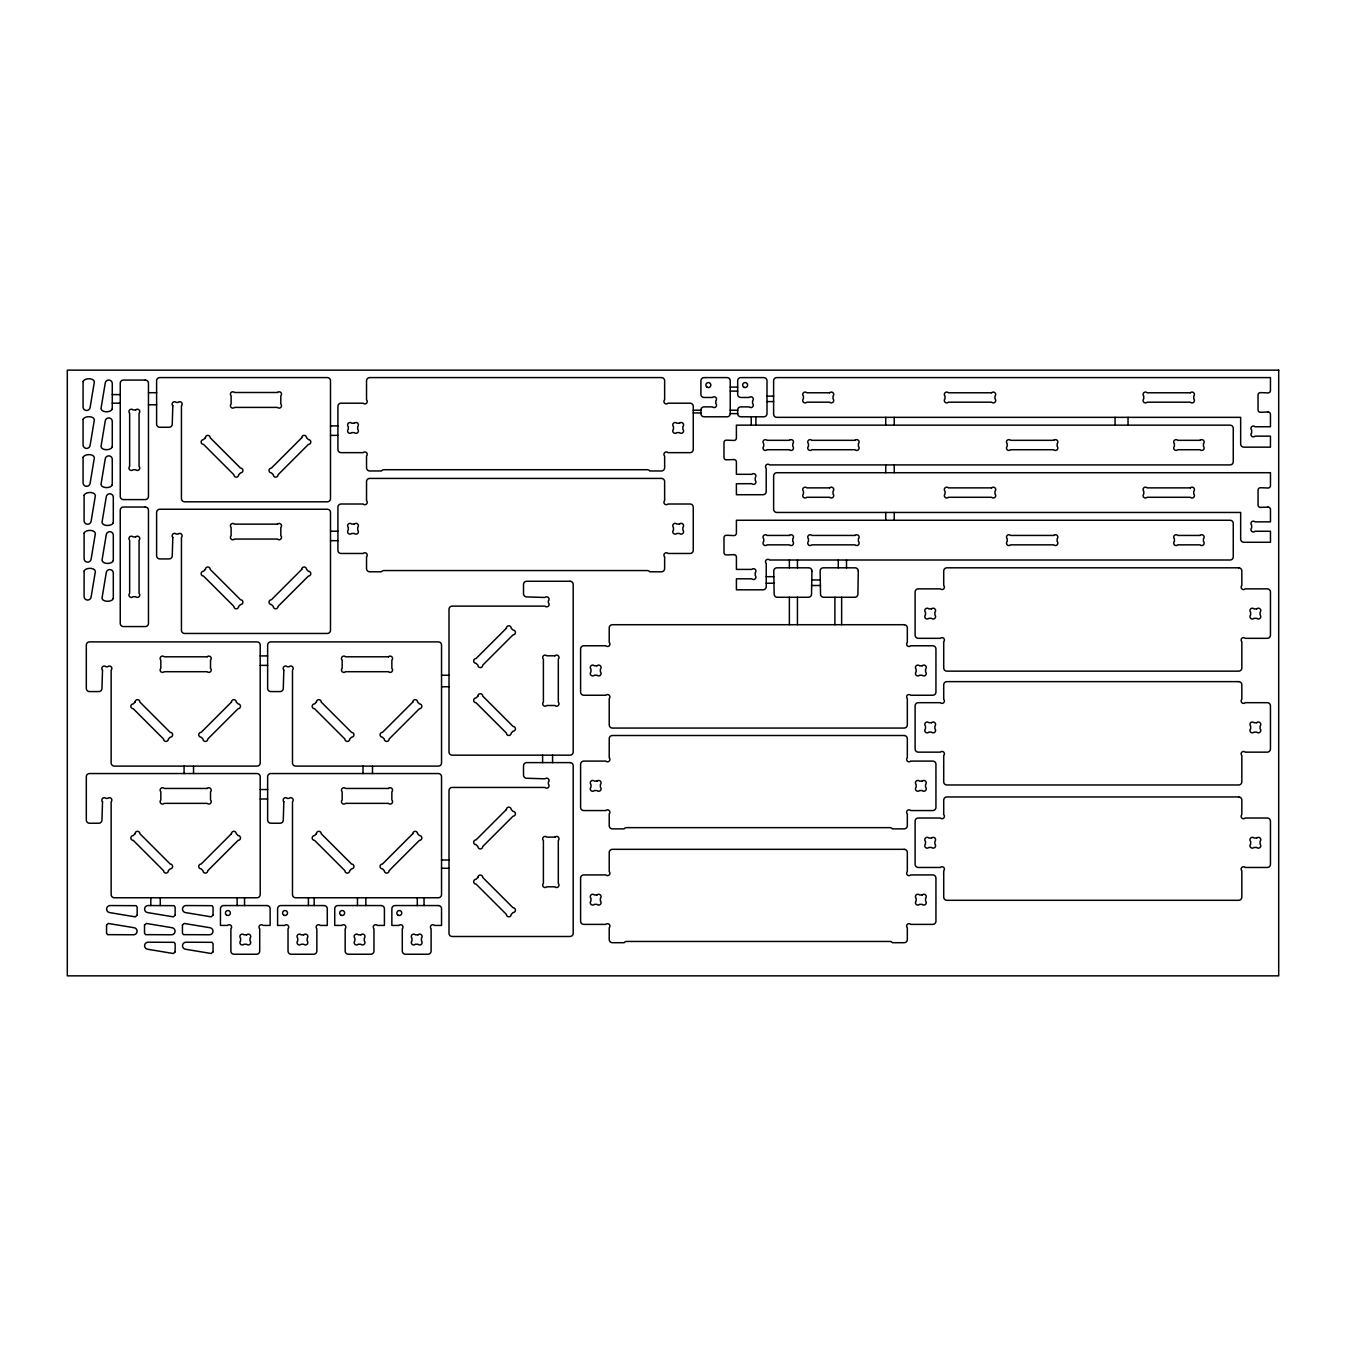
<?xml version="1.0" encoding="UTF-8"?>
<svg xmlns="http://www.w3.org/2000/svg" width="1346" height="1346" viewBox="0 0 1346 1346"><rect width="100%" height="100%" fill="white"/><g stroke="black" fill="none" stroke-linecap="round" stroke-linejoin="round"><path stroke-width="1.5" d="M730.239 387.093L737.675 387.093M730.239 391.114L737.675 391.114M148.464 392.712L156.641 392.712M112.273 394.597L119.727 394.597M767.001 396.111L773.664 396.111M767.001 401.596L773.664 401.596M112.273 403.177L119.727 403.177M148.464 404.776L156.641 404.776M693.274 410.21L700.913 410.21A3.163 3.163 0 0 1 704.076 406.879L712.438 406.879A2.406 2.406 0 0 0 715.82 406.879A2.406 2.406 0 0 0 715.82 403.48L715.82 400.872A2.406 2.406 0 0 0 715.82 397.474A2.406 2.406 0 0 0 712.438 397.474L704.076 397.474A3.163 3.163 0 0 1 700.913 394.311L700.913 380.75A3.163 3.163 0 0 1 704.076 377.603L727.076 377.603A3.163 3.163 0 0 1 730.239 380.75L730.239 413.659A3.163 3.163 0 0 1 727.076 416.806L704.076 416.806A3.163 3.163 0 0 1 700.913 413.659L700.913 410.025M730.239 410.21L737.675 410.21A3.163 3.163 0 0 1 740.838 406.879L749.2 406.879A2.406 2.406 0 0 0 752.582 406.879A2.406 2.406 0 0 0 752.582 403.48L752.582 400.872A2.406 2.406 0 0 0 752.582 397.474A2.406 2.406 0 0 0 749.2 397.474L740.838 397.474A3.163 3.163 0 0 1 737.675 394.311L737.675 380.75A3.163 3.163 0 0 1 740.838 377.603L763.838 377.603A3.163 3.163 0 0 1 767.001 380.75L767.001 413.659A3.163 3.163 0 0 1 763.838 416.806L740.838 416.806A3.163 3.163 0 0 1 737.675 413.659L730.239 413.592M693.274 412.953L700.913 412.953M330.51 425.908L337.964 425.908M330.51 435.381L337.964 435.381M330.51 531.216L337.964 531.216M330.51 540.671L337.964 540.671M766.211 576.677L773.967 576.677M811.638 579.958L820.437 579.958M766.211 583.222L774.152 583.222M811.537 585.493L820.522 585.493M260.215 655.923L267.652 655.923M260.215 665.378L267.652 665.378M441.538 675.238L448.992 675.238M441.538 686.746L448.992 686.746M260.215 789.53L267.652 789.53M260.215 798.986L267.652 798.986M441.538 859.993L448.992 859.993M441.538 868.288L448.992 868.288M1128.032 417.344L1128.032 425.151M1115.06 417.344L1115.06 425.151M894.215 417.344L894.215 425.151M894.215 464.892L894.215 472.715M894.215 512.456L894.215 520.263M885.735 417.344L885.735 425.151M885.735 464.892L885.735 472.715M885.735 512.456L885.735 520.263M846.516 560.003L846.516 567.81M841.637 597.271L841.637 624.729M838.272 560.003L838.272 567.81M834.89 597.271L834.89 624.729M797.438 560.003L797.438 567.81M797.438 597.271L797.438 624.729M789.362 560.003L789.362 567.81M789.362 597.271L789.362 624.729M755.914 416.806L755.914 425.151M751.253 416.806L751.253 425.151M737.675 410.025L737.675 413.659M552.583 755.173L552.583 762.627M542.606 755.173L542.606 762.627M424.04 897.748L424.04 905.572M417.294 897.748L417.294 905.572M372.489 766.11L372.489 773.563M365.86 897.748L365.86 905.572M363.016 766.11L363.016 773.563M357.464 897.748L357.464 905.572M314.173 897.748L314.173 905.572M308.419 897.748L308.419 905.572M244.535 897.748L244.535 905.572M237.132 897.748L237.132 905.572M193.538 766.11L193.538 773.563M184.066 766.11L184.066 773.563M160.275 897.748L160.275 905.555M150.819 897.748L150.819 905.555M102.515 670.072L101.96 688.513A3.163 3.163 0 0 1 98.796 691.575L89.459 691.575A3.163 3.163 0 0 1 86.312 688.429L86.312 645.054A3.163 3.163 0 0 1 89.459 641.891L257.052 641.891A3.163 3.163 0 0 1 260.199 645.054L260.199 762.946A3.163 3.163 0 0 1 257.052 766.11L114.309 766.11A3.163 3.163 0 0 1 111.146 762.946L111.146 670.123A2.406 2.406 0 0 0 111.146 666.741A2.406 2.406 0 0 0 107.764 666.741L105.947 666.741A2.406 2.406 0 0 0 102.582 666.707A2.406 2.406 0 0 0 102.515 670.072M102.515 801.728L101.96 820.168A3.163 3.163 0 0 1 98.796 823.23L89.459 823.23A3.163 3.163 0 0 1 86.312 820.084L86.312 776.709A3.163 3.163 0 0 1 89.459 773.546L257.052 773.546A3.163 3.163 0 0 1 260.199 776.709L260.199 894.602A3.163 3.163 0 0 1 257.052 897.765L114.309 897.765A3.163 3.163 0 0 1 111.146 894.602L111.146 801.779A2.406 2.406 0 0 0 111.146 798.397A2.406 2.406 0 0 0 107.764 798.397L105.947 798.397A2.406 2.406 0 0 0 102.582 798.363A2.406 2.406 0 0 0 102.515 801.728M172.81 405.769L172.254 424.209A3.163 3.163 0 0 1 169.108 427.271L159.753 427.271A3.163 3.163 0 0 1 156.607 424.125L156.607 380.75A3.163 3.163 0 0 1 159.753 377.587L327.347 377.587A3.163 3.163 0 0 1 330.493 380.75L330.493 498.643A3.163 3.163 0 0 1 327.347 501.806L184.604 501.806A3.163 3.163 0 0 1 181.441 498.643L181.441 405.819A2.406 2.406 0 0 0 181.441 402.437A2.406 2.406 0 0 0 178.059 402.437L176.242 402.437A2.406 2.406 0 0 0 172.877 402.404A2.406 2.406 0 0 0 172.81 405.769M172.81 537.424L172.254 555.864A3.163 3.163 0 0 1 169.108 558.927L159.753 558.927A3.163 3.163 0 0 1 156.607 555.78L156.607 512.405A3.163 3.163 0 0 1 159.753 509.242L327.347 509.242A3.163 3.163 0 0 1 330.493 512.405L330.493 630.298A3.163 3.163 0 0 1 327.347 633.461L184.604 633.461A3.163 3.163 0 0 1 181.441 630.298L181.441 537.475A2.406 2.406 0 0 0 181.441 534.093A2.406 2.406 0 0 0 178.059 534.093L176.242 534.093A2.406 2.406 0 0 0 172.877 534.059A2.406 2.406 0 0 0 172.81 537.424M283.838 670.072L283.283 688.513A3.163 3.163 0 0 1 280.136 691.575L270.798 691.575A3.163 3.163 0 0 1 267.635 688.429L267.635 645.054A3.163 3.163 0 0 1 270.798 641.891L438.375 641.891A3.163 3.163 0 0 1 441.538 645.054L441.538 762.946A3.163 3.163 0 0 1 438.375 766.11L295.632 766.11A3.163 3.163 0 0 1 292.486 762.946L292.486 670.123A2.406 2.406 0 0 0 292.486 666.741A2.406 2.406 0 0 0 289.087 666.741L287.287 666.741A2.406 2.406 0 0 0 283.922 666.707A2.406 2.406 0 0 0 283.838 670.072M283.838 801.728L283.283 820.168A3.163 3.163 0 0 1 280.136 823.23L270.798 823.23A3.163 3.163 0 0 1 267.635 820.084L267.635 776.709A3.163 3.163 0 0 1 270.798 773.546L438.375 773.546A3.163 3.163 0 0 1 441.538 776.709L441.538 894.602A3.163 3.163 0 0 1 438.375 897.765L295.632 897.765A3.163 3.163 0 0 1 292.486 894.602L292.486 801.779A2.406 2.406 0 0 0 292.486 798.397A2.406 2.406 0 0 0 289.087 798.397L287.287 798.397A2.406 2.406 0 0 0 283.922 798.363A2.406 2.406 0 0 0 283.838 801.728M811.924 571.074L811.537 594.108A3.163 3.163 0 0 1 808.391 597.271L777.315 597.271A3.163 3.163 0 0 1 774.152 594.108L773.765 571.074A3.163 3.163 0 0 1 776.928 567.81L808.778 567.81A3.163 3.163 0 0 1 811.924 571.074M858.294 571.074L857.907 594.124A3.163 3.163 0 0 1 854.76 597.271L823.685 597.271A3.163 3.163 0 0 1 820.522 594.108L820.135 571.074A3.163 3.163 0 0 1 823.298 567.81L855.147 567.827A3.163 3.163 0 0 1 858.294 571.074M83.082 381.473L83.065 406.963A3.533 3.533 0 0 0 86.312 410.48A3.533 3.533 0 0 0 90.098 407.535L94.371 381.86C93.749 377.704 84.529 377.839 83.082 381.473M83.082 419.38L83.065 444.87A3.533 3.533 0 0 0 86.312 448.403A3.533 3.533 0 0 0 90.098 445.459L94.371 419.784C93.715 415.645 84.781 415.83 83.082 419.262M83.082 457.304L83.065 482.793A3.533 3.533 0 0 0 86.312 486.31A3.533 3.533 0 0 0 90.098 483.365L94.371 457.69C93.715 453.518 84.815 453.821 83.082 457.169M84.108 495.21L84.091 520.7A3.533 3.533 0 0 0 87.339 524.217A3.533 3.533 0 0 0 91.107 521.272L95.381 495.597C94.826 491.357 85.555 491.627 84.108 495.21M84.108 533.117L84.091 558.607A3.533 3.533 0 0 0 87.339 562.123A3.533 3.533 0 0 0 91.107 559.179L95.381 533.504C94.809 529.331 85.555 529.483 84.108 533.117M84.108 571.024L84.091 596.514A3.533 3.533 0 0 0 87.339 600.047A3.533 3.533 0 0 0 91.107 597.102L95.381 571.427C94.742 567.272 85.808 567.474 84.108 570.906M112.273 408.932C111.079 412.734 101.573 412.852 100.984 408.662L105.257 382.987A3.533 3.533 0 0 1 109.026 380.043A3.533 3.533 0 0 1 112.273 383.56L112.273 408.932M112.273 446.838C111.129 450.691 101.589 450.742 100.984 446.569L105.257 420.894A3.533 3.533 0 0 1 109.026 417.95A3.533 3.533 0 0 1 112.273 421.483L112.273 446.838M112.273 484.762C111.062 488.615 101.657 488.615 100.984 484.493L105.257 458.801A3.533 3.533 0 0 1 109.026 455.873A3.533 3.533 0 0 1 112.273 459.39L112.273 484.762M113.3 522.669C112.542 526.202 102.616 526.723 102.01 522.399L106.284 496.724A3.533 3.533 0 0 1 110.052 493.78A3.533 3.533 0 0 1 113.3 497.297L113.3 522.669M113.3 560.575C112.105 564.479 102.649 564.411 102.01 560.306L106.284 534.631A3.533 3.533 0 0 1 110.052 531.687A3.533 3.533 0 0 1 113.3 535.203L113.3 560.575M113.3 598.482C112.055 602.402 102.313 602.133 102.01 598.213L106.284 572.538A3.533 3.533 0 0 1 110.052 569.594A3.533 3.533 0 0 1 113.3 573.127L113.3 598.482M106.553 924.954L106.553 933.232L107.579 934.646L133.557 934.763A3.533 3.533 0 0 0 137.073 931.516A3.533 3.533 0 0 0 134.129 927.731L108.336 923.457L106.553 924.954M137.157 915.23L135.256 916.845L109.581 912.571A3.533 3.533 0 0 1 106.637 908.802A3.533 3.533 0 0 1 110.153 905.555L136.114 905.673L137.157 907.069L137.157 915.23M144.527 924.954L144.527 933.232L145.57 934.646L171.531 934.763A3.533 3.533 0 0 0 175.047 931.516A3.533 3.533 0 0 0 172.103 927.731L146.428 923.457L144.527 924.954M175.131 915.23L173.348 916.862L147.555 912.571A3.533 3.533 0 0 1 144.611 908.802A3.533 3.533 0 0 1 148.127 905.555L174.105 905.673L175.131 907.069L175.131 915.23M175.131 951.891L173.348 953.523L147.555 949.233A3.533 3.533 0 0 1 144.611 945.447A3.533 3.533 0 0 1 148.127 942.217L174.105 942.318L175.131 943.731L175.131 951.891M182.433 924.954L182.433 933.232L183.477 934.646L209.438 934.763A3.533 3.533 0 0 0 212.971 931.516A3.533 3.533 0 0 0 210.026 927.731L184.217 923.457L182.433 924.954M213.055 915.23L211.137 916.845L185.462 912.571A3.533 3.533 0 0 1 182.518 908.802A3.533 3.533 0 0 1 186.051 905.555L212.012 905.673L213.055 907.069L213.055 915.23M213.055 951.891L211.137 953.506L185.462 949.233A3.533 3.533 0 0 1 182.518 945.447A3.533 3.533 0 0 1 186.051 942.217L212.012 942.318L213.055 943.731L213.055 951.891M205.4 437.753L203.532 439.604A2.406 2.406 0 0 0 201.143 442.01A2.406 2.406 0 0 0 203.532 444.399L233.884 474.734A2.406 2.406 0 0 0 236.273 477.14A2.406 2.406 0 0 0 238.679 474.734L240.53 472.883A2.406 2.406 0 0 0 242.919 470.494A2.406 2.406 0 0 0 240.53 468.088L210.195 437.753A2.406 2.406 0 0 0 207.789 435.364A2.406 2.406 0 0 0 205.4 437.753M301.756 437.753L271.421 468.088A2.406 2.406 0 0 0 269.015 470.494A2.406 2.406 0 0 0 271.421 472.883L273.272 474.734A2.406 2.406 0 0 0 275.678 477.14A2.406 2.406 0 0 0 278.067 474.734L308.402 444.399A2.406 2.406 0 0 0 310.808 442.01A2.406 2.406 0 0 0 308.402 439.604L306.551 437.753A2.406 2.406 0 0 0 304.146 435.364A2.406 2.406 0 0 0 301.756 437.753M205.4 569.408L203.532 571.259A2.406 2.406 0 0 0 201.143 573.665A2.406 2.406 0 0 0 203.532 576.054L233.884 606.39A2.406 2.406 0 0 0 236.273 608.796A2.406 2.406 0 0 0 238.679 606.39L240.53 604.539A2.406 2.406 0 0 0 242.919 602.133A2.406 2.406 0 0 0 240.53 599.744L210.195 569.408A2.406 2.406 0 0 0 207.789 567.003A2.406 2.406 0 0 0 205.4 569.408M135.088 702.057L133.237 703.908A2.406 2.406 0 0 0 130.848 706.314A2.406 2.406 0 0 0 133.237 708.703L163.573 739.038A2.406 2.406 0 0 0 165.979 741.444A2.406 2.406 0 0 0 168.368 739.038L170.235 737.187A2.406 2.406 0 0 0 172.625 734.798A2.406 2.406 0 0 0 170.235 732.392L139.9 702.057A2.406 2.406 0 0 0 137.494 699.651A2.406 2.406 0 0 0 135.088 702.057M301.756 569.408L271.421 599.744A2.406 2.406 0 0 0 269.015 602.133A2.406 2.406 0 0 0 271.421 604.539L273.272 606.39A2.406 2.406 0 0 0 275.678 608.796A2.406 2.406 0 0 0 278.067 606.39L308.402 576.054A2.406 2.406 0 0 0 310.808 573.665A2.406 2.406 0 0 0 308.402 571.259L306.551 569.408A2.406 2.406 0 0 0 304.146 567.003A2.406 2.406 0 0 0 301.756 569.408M231.462 702.057L201.126 732.392A2.406 2.406 0 0 0 198.72 734.798A2.406 2.406 0 0 0 201.126 737.187L202.977 739.038A2.406 2.406 0 0 0 205.366 741.444A2.406 2.406 0 0 0 207.772 739.038L238.107 708.703A2.406 2.406 0 0 0 240.497 706.314A2.406 2.406 0 0 0 238.107 703.908L236.257 702.057A2.406 2.406 0 0 0 233.851 699.651A2.406 2.406 0 0 0 231.462 702.057M135.088 833.712L133.237 835.563A2.406 2.406 0 0 0 130.848 837.952A2.406 2.406 0 0 0 133.237 840.358L163.573 870.694A2.406 2.406 0 0 0 165.979 873.1A2.406 2.406 0 0 0 168.368 870.694L170.235 868.843A2.406 2.406 0 0 0 172.625 866.437A2.406 2.406 0 0 0 170.235 864.048L139.9 833.712A2.406 2.406 0 0 0 137.494 831.306A2.406 2.406 0 0 0 135.088 833.712M316.428 702.057L314.577 703.908A2.406 2.406 0 0 0 312.171 706.314A2.406 2.406 0 0 0 314.577 708.703L344.913 739.038A2.406 2.406 0 0 0 347.302 741.444A2.406 2.406 0 0 0 349.708 739.038L351.558 737.187A2.406 2.406 0 0 0 353.964 734.798A2.406 2.406 0 0 0 351.558 732.392L321.223 702.057A2.406 2.406 0 0 0 318.834 699.651A2.406 2.406 0 0 0 316.428 702.057M231.462 833.712L201.126 864.048A2.406 2.406 0 0 0 198.72 866.437A2.406 2.406 0 0 0 201.126 868.843L202.977 870.694A2.406 2.406 0 0 0 205.366 873.1A2.406 2.406 0 0 0 207.772 870.694L238.107 840.358A2.406 2.406 0 0 0 240.497 837.952A2.406 2.406 0 0 0 238.107 835.563L236.257 833.712A2.406 2.406 0 0 0 233.851 831.306A2.406 2.406 0 0 0 231.462 833.712M412.785 702.057L382.449 732.392A2.406 2.406 0 0 0 380.06 734.798A2.406 2.406 0 0 0 382.449 737.187L384.3 739.038A2.406 2.406 0 0 0 386.706 741.444A2.406 2.406 0 0 0 389.095 739.038L419.43 708.703A2.406 2.406 0 0 0 421.836 706.314A2.406 2.406 0 0 0 419.43 703.908L417.58 702.057A2.406 2.406 0 0 0 415.191 699.651A2.406 2.406 0 0 0 412.785 702.057M506.399 628.212L476.047 658.547A2.406 2.406 0 0 0 473.657 660.936A2.406 2.406 0 0 0 476.047 663.342L477.914 665.193A2.406 2.406 0 0 0 480.303 667.599A2.406 2.406 0 0 0 482.709 665.193L513.045 634.858A2.406 2.406 0 0 0 515.434 632.469A2.406 2.406 0 0 0 513.045 630.063L511.194 628.212A2.406 2.406 0 0 0 508.788 625.806A2.406 2.406 0 0 0 506.399 628.212M316.428 833.712L314.577 835.563A2.406 2.406 0 0 0 312.171 837.952A2.406 2.406 0 0 0 314.577 840.358L344.913 870.694A2.406 2.406 0 0 0 347.302 873.1A2.406 2.406 0 0 0 349.708 870.694L351.558 868.843A2.406 2.406 0 0 0 353.964 866.437A2.406 2.406 0 0 0 351.558 864.048L321.223 833.712A2.406 2.406 0 0 0 318.834 831.306A2.406 2.406 0 0 0 316.428 833.712M477.914 696.084L476.047 697.935A2.406 2.406 0 0 0 473.657 700.341A2.406 2.406 0 0 0 476.047 702.73L506.399 733.065A2.406 2.406 0 0 0 508.788 735.471A2.406 2.406 0 0 0 511.194 733.065L513.045 731.215A2.406 2.406 0 0 0 515.434 728.825A2.406 2.406 0 0 0 513.045 726.419L482.709 696.084A2.406 2.406 0 0 0 480.303 693.695A2.406 2.406 0 0 0 477.914 696.084M412.785 833.712L382.449 864.048A2.406 2.406 0 0 0 380.06 866.437A2.406 2.406 0 0 0 382.449 868.843L384.3 870.694A2.406 2.406 0 0 0 386.706 873.1A2.406 2.406 0 0 0 389.095 870.694L419.43 840.358A2.406 2.406 0 0 0 421.836 837.952A2.406 2.406 0 0 0 419.43 835.563L417.58 833.712A2.406 2.406 0 0 0 415.191 831.306A2.406 2.406 0 0 0 412.785 833.712M506.399 809.535L476.047 839.887A2.406 2.406 0 0 0 473.657 842.276A2.406 2.406 0 0 0 476.047 844.682L477.914 846.533A2.406 2.406 0 0 0 480.303 848.922A2.406 2.406 0 0 0 482.709 846.533L513.045 816.198A2.406 2.406 0 0 0 515.434 813.792A2.406 2.406 0 0 0 513.045 811.402L511.194 809.535A2.406 2.406 0 0 0 508.788 807.146A2.406 2.406 0 0 0 506.399 809.535M477.914 877.424L476.047 879.275A2.406 2.406 0 0 0 473.657 881.664A2.406 2.406 0 0 0 476.047 884.07L506.399 914.405A2.406 2.406 0 0 0 508.788 916.811A2.406 2.406 0 0 0 511.194 914.405L513.045 912.554A2.406 2.406 0 0 0 515.434 910.148A2.406 2.406 0 0 0 513.045 907.759L482.709 877.424A2.406 2.406 0 0 0 480.303 875.018A2.406 2.406 0 0 0 477.914 877.424M1267.966 411.977L1260.529 412.28A2.406 2.406 0 0 1 1258.039 409.891L1258.039 395.001A2.406 2.406 0 0 1 1260.529 392.611L1267.966 392.914A2.406 2.406 0 0 0 1270.456 390.508L1270.456 377.603L776.777 377.603A3.163 3.163 0 0 0 773.614 380.75L773.614 414.198A3.163 3.163 0 0 0 776.777 417.344L1240.659 417.344L1240.659 444.012A3.163 3.163 0 0 0 1243.805 447.158L1270.456 447.158L1270.456 436.154L1255.044 436.154A2.406 2.406 0 0 1 1251.662 436.154A2.406 2.406 0 0 1 1251.662 432.773L1251.662 430.148A2.406 2.406 0 0 1 1251.662 426.749A2.406 2.406 0 0 1 1255.044 426.749L1270.456 426.749L1270.456 414.383A2.406 2.406 0 0 0 1267.966 411.977M733.907 459.541L726.47 459.827A2.406 2.406 0 0 1 723.98 457.438L723.98 442.565A2.406 2.406 0 0 1 726.47 440.159L733.907 440.462A2.406 2.406 0 0 0 736.397 438.056L736.397 425.151L1230.093 425.151A3.163 3.163 0 0 1 1233.256 428.314L1233.256 461.745A3.163 3.163 0 0 1 1230.093 464.908L769.609 464.908A2.406 2.406 0 0 0 766.211 464.908A2.406 2.406 0 0 0 766.211 468.29L766.211 491.559A3.163 3.163 0 0 1 763.064 494.722L736.397 494.722L736.397 483.702L751.808 483.702A2.406 2.406 0 0 0 755.207 483.702A2.406 2.406 0 0 0 755.207 480.32L755.207 477.695A2.406 2.406 0 0 0 755.207 474.314A2.406 2.406 0 0 0 751.808 474.314L736.397 474.314L736.397 461.93A2.406 2.406 0 0 0 733.907 459.541M1267.982 507.089L1260.546 507.392A2.406 2.406 0 0 1 1258.056 504.986L1258.056 490.112A2.406 2.406 0 0 1 1260.546 487.723L1267.982 488.009A2.406 2.406 0 0 0 1270.473 485.62L1270.473 472.715L776.777 472.715A3.163 3.163 0 0 0 773.63 475.861L773.63 509.31A3.163 3.163 0 0 0 776.777 512.456L1240.659 512.456L1240.659 539.107A3.163 3.163 0 0 0 1243.822 542.27L1270.473 542.27L1270.473 531.266L1255.061 531.266A2.406 2.406 0 0 1 1251.662 531.266A2.406 2.406 0 0 1 1251.662 527.868L1251.662 525.26A2.406 2.406 0 0 1 1251.662 521.861A2.406 2.406 0 0 1 1255.061 521.861L1270.473 521.861L1270.473 509.478A2.406 2.406 0 0 0 1267.982 507.089M733.923 554.636L726.487 554.939A2.406 2.406 0 0 1 723.997 552.55L723.997 537.66A2.406 2.406 0 0 1 726.487 535.271L733.923 535.573A2.406 2.406 0 0 0 736.413 533.167L736.413 520.263L1230.109 520.263A3.163 3.163 0 0 1 1233.256 523.426L1233.256 556.857A3.163 3.163 0 0 1 1230.109 560.003L769.609 560.003A2.406 2.406 0 0 0 766.227 560.003A2.406 2.406 0 0 0 766.227 563.402L766.227 586.671A3.163 3.163 0 0 1 763.064 589.817L736.413 589.817L736.413 578.814L751.825 578.814A2.406 2.406 0 0 0 755.224 578.814A2.406 2.406 0 0 0 755.224 575.432L755.224 572.807A2.406 2.406 0 0 0 755.224 569.408A2.406 2.406 0 0 0 751.825 569.408L736.413 569.408L736.413 557.042A2.406 2.406 0 0 0 733.923 554.636M1278.7 370.15L67.3 370.15L67.3 975.85L1278.7 975.85L1278.7 370.15M661.475 377.587L369.679 377.587A3.163 3.163 0 0 0 366.533 380.75L366.533 399.796A2.406 2.406 0 0 1 366.533 403.194A2.406 2.406 0 0 1 363.134 403.194L341.06 403.194A3.163 3.163 0 0 0 337.913 406.341L337.913 449.497A3.163 3.163 0 0 0 341.06 452.66L363.134 452.66A2.406 2.406 0 0 1 366.533 452.66A2.406 2.406 0 0 1 366.533 456.042L366.533 467.819A3.163 3.163 0 0 0 369.679 470.965L381.44 470.965A3.163 3.163 0 0 1 383.947 469.72L647.224 469.72A3.163 3.163 0 0 1 649.731 470.965L661.475 470.965A3.163 3.163 0 0 0 664.638 467.819L664.638 456.042A2.406 2.406 0 0 1 664.638 452.66A2.406 2.406 0 0 1 668.02 452.66L690.094 452.66A3.163 3.163 0 0 0 693.257 449.497L693.257 406.341A3.163 3.163 0 0 0 690.094 403.194L668.02 403.194A2.406 2.406 0 0 1 664.638 403.194A2.406 2.406 0 0 1 664.638 399.796L664.638 380.75A3.163 3.163 0 0 0 661.475 377.587M145.301 380.077L123.411 380.077A3.163 3.163 0 0 0 120.248 383.24L120.248 496.438A3.163 3.163 0 0 0 123.411 499.602L145.301 499.602A3.163 3.163 0 0 0 148.464 496.438L148.464 383.24A3.163 3.163 0 0 0 145.301 380.077M277.427 392.494L234.524 392.494A2.406 2.406 0 0 0 231.125 392.494A2.406 2.406 0 0 0 231.125 395.892L231.125 404.019A2.406 2.406 0 0 0 231.125 407.401A2.406 2.406 0 0 0 234.524 407.401L277.427 407.401A2.406 2.406 0 0 0 280.809 407.401A2.406 2.406 0 0 0 280.809 404.019L280.809 395.892A2.406 2.406 0 0 0 280.809 392.494A2.406 2.406 0 0 0 277.427 392.494M829.624 392.78L806.826 392.78A2.406 2.406 0 0 0 803.427 392.78A2.406 2.406 0 0 0 803.427 396.161L803.427 398.786A2.406 2.406 0 0 0 803.427 402.185A2.406 2.406 0 0 0 806.826 402.185L829.624 402.185A2.406 2.406 0 0 0 833.023 402.185A2.406 2.406 0 0 0 833.023 398.786L833.023 396.161A2.406 2.406 0 0 0 833.023 392.78A2.406 2.406 0 0 0 829.624 392.78M991.598 392.78L948.425 392.78A2.406 2.406 0 0 0 945.027 392.78A2.406 2.406 0 0 0 945.027 396.161L945.027 398.786A2.406 2.406 0 0 0 945.027 402.185A2.406 2.406 0 0 0 948.425 402.185L991.598 402.185A2.406 2.406 0 0 0 994.997 402.185A2.406 2.406 0 0 0 994.997 398.786L994.997 396.161A2.406 2.406 0 0 0 994.997 392.78A2.406 2.406 0 0 0 991.598 392.78M1190.335 392.78L1147.162 392.78A2.406 2.406 0 0 0 1143.764 392.78A2.406 2.406 0 0 0 1143.764 396.161L1143.764 398.786A2.406 2.406 0 0 0 1143.764 402.185A2.406 2.406 0 0 0 1147.162 402.185L1190.335 402.185A2.406 2.406 0 0 0 1193.734 402.185A2.406 2.406 0 0 0 1193.734 398.786L1193.734 396.161A2.406 2.406 0 0 0 1193.734 392.78A2.406 2.406 0 0 0 1190.335 392.78M135.677 409.924L133.052 409.924A2.406 2.406 0 0 0 129.653 409.924A2.406 2.406 0 0 0 129.653 413.306L129.653 466.372A2.406 2.406 0 0 0 129.653 469.754A2.406 2.406 0 0 0 133.052 469.754L135.677 469.754A2.406 2.406 0 0 0 139.059 469.754A2.406 2.406 0 0 0 139.059 466.372L139.059 413.306A2.406 2.406 0 0 0 139.059 409.924A2.406 2.406 0 0 0 135.677 409.924M354.301 423.216L351.676 423.216A2.406 2.406 0 0 0 348.294 423.216A2.406 2.406 0 0 0 348.294 426.615L348.294 429.239A2.406 2.406 0 0 0 348.294 432.621A2.406 2.406 0 0 0 351.676 432.621L354.301 432.621A2.406 2.406 0 0 0 357.7 432.621A2.406 2.406 0 0 0 357.7 429.239L357.7 426.615A2.406 2.406 0 0 0 357.7 423.216A2.406 2.406 0 0 0 354.301 423.216M679.478 423.216L676.853 423.216A2.406 2.406 0 0 0 673.471 423.216A2.406 2.406 0 0 0 673.471 426.615L673.471 429.239A2.406 2.406 0 0 0 673.471 432.621A2.406 2.406 0 0 0 676.853 432.621L679.478 432.621A2.406 2.406 0 0 0 682.876 432.621A2.406 2.406 0 0 0 682.876 429.239L682.876 426.615A2.406 2.406 0 0 0 682.876 423.216A2.406 2.406 0 0 0 679.478 423.216M789.379 440.327L767.119 440.327A2.406 2.406 0 0 0 763.72 440.327A2.406 2.406 0 0 0 763.72 443.726L763.72 446.334A2.406 2.406 0 0 0 763.72 449.732A2.406 2.406 0 0 0 767.119 449.732L789.379 449.732A2.406 2.406 0 0 0 792.777 449.732A2.406 2.406 0 0 0 792.777 446.334L792.777 443.726A2.406 2.406 0 0 0 792.777 440.327A2.406 2.406 0 0 0 789.379 440.327M855.013 440.327L811.84 440.327A2.406 2.406 0 0 0 808.441 440.327A2.406 2.406 0 0 0 808.441 443.726L808.441 446.334A2.406 2.406 0 0 0 808.441 449.732A2.406 2.406 0 0 0 811.84 449.732L855.013 449.732A2.406 2.406 0 0 0 858.412 449.732A2.406 2.406 0 0 0 858.412 446.334L858.412 443.726A2.406 2.406 0 0 0 858.412 440.327A2.406 2.406 0 0 0 855.013 440.327M1053.75 440.327L1010.577 440.327A2.406 2.406 0 0 0 1007.178 440.327A2.406 2.406 0 0 0 1007.178 443.726L1007.178 446.334A2.406 2.406 0 0 0 1007.178 449.732A2.406 2.406 0 0 0 1010.577 449.732L1053.75 449.732A2.406 2.406 0 0 0 1057.148 449.732A2.406 2.406 0 0 0 1057.148 446.334L1057.148 443.726A2.406 2.406 0 0 0 1057.148 440.327A2.406 2.406 0 0 0 1053.75 440.327M1200.043 440.327L1177.784 440.327A2.406 2.406 0 0 0 1174.402 440.327A2.406 2.406 0 0 0 1174.402 443.726L1174.402 446.334A2.406 2.406 0 0 0 1174.402 449.732A2.406 2.406 0 0 0 1177.784 449.732L1200.043 449.732A2.406 2.406 0 0 0 1203.442 449.732A2.406 2.406 0 0 0 1203.442 446.334L1203.442 443.726A2.406 2.406 0 0 0 1203.442 440.327A2.406 2.406 0 0 0 1200.043 440.327M661.475 478.419L369.679 478.419A3.163 3.163 0 0 0 366.533 481.565L366.533 500.628A2.406 2.406 0 0 1 366.533 504.01A2.406 2.406 0 0 1 363.134 504.01L341.06 504.01A3.163 3.163 0 0 0 337.913 507.173L337.913 550.312A3.163 3.163 0 0 0 341.06 553.475L363.134 553.475A2.406 2.406 0 0 1 366.533 553.475A2.406 2.406 0 0 1 366.533 556.857L366.533 568.635A3.163 3.163 0 0 0 369.679 571.798L381.44 571.798A3.163 3.163 0 0 1 383.947 570.553L647.224 570.553A3.163 3.163 0 0 1 649.731 571.798L661.475 571.798A3.163 3.163 0 0 0 664.638 568.635L664.638 556.857A2.406 2.406 0 0 1 664.638 553.475A2.406 2.406 0 0 1 668.02 553.475L690.094 553.475A3.163 3.163 0 0 0 693.257 550.312L693.257 507.173A3.163 3.163 0 0 0 690.094 504.01L668.02 504.01A2.406 2.406 0 0 1 664.638 504.01A2.406 2.406 0 0 1 664.638 500.628L664.638 481.565A3.163 3.163 0 0 0 661.475 478.419M829.641 487.875L806.826 487.875A2.406 2.406 0 0 0 803.444 487.875A2.406 2.406 0 0 0 803.444 491.273L803.444 493.898A2.406 2.406 0 0 0 803.444 497.28A2.406 2.406 0 0 0 806.826 497.28L829.641 497.28A2.406 2.406 0 0 0 833.023 497.28A2.406 2.406 0 0 0 833.023 493.898L833.023 491.273A2.406 2.406 0 0 0 833.023 487.875A2.406 2.406 0 0 0 829.641 487.875M991.615 487.875L948.425 487.875A2.406 2.406 0 0 0 945.043 487.875A2.406 2.406 0 0 0 945.043 491.273L945.043 493.898A2.406 2.406 0 0 0 945.043 497.28A2.406 2.406 0 0 0 948.425 497.28L991.615 497.28A2.406 2.406 0 0 0 994.997 497.28A2.406 2.406 0 0 0 994.997 493.898L994.997 491.273A2.406 2.406 0 0 0 994.997 487.875A2.406 2.406 0 0 0 991.615 487.875M1190.352 487.875L1147.162 487.875A2.406 2.406 0 0 0 1143.78 487.875A2.406 2.406 0 0 0 1143.78 491.273L1143.78 493.898A2.406 2.406 0 0 0 1143.78 497.28A2.406 2.406 0 0 0 1147.162 497.28L1190.352 497.28A2.406 2.406 0 0 0 1193.734 497.28A2.406 2.406 0 0 0 1193.734 493.898L1193.734 491.273A2.406 2.406 0 0 0 1193.734 487.875A2.406 2.406 0 0 0 1190.352 487.875M145.301 507.038L123.411 507.038A3.163 3.163 0 0 0 120.248 510.201L120.248 623.4A3.163 3.163 0 0 0 123.411 626.563L145.301 626.563A3.163 3.163 0 0 0 148.464 623.4L148.464 510.201A3.163 3.163 0 0 0 145.301 507.038M277.427 524.149L234.524 524.149A2.406 2.406 0 0 0 231.125 524.149A2.406 2.406 0 0 0 231.125 527.548L231.125 535.658A2.406 2.406 0 0 0 231.125 539.056A2.406 2.406 0 0 0 234.524 539.056L277.427 539.056A2.406 2.406 0 0 0 280.809 539.056A2.406 2.406 0 0 0 280.809 535.658L280.809 527.548A2.406 2.406 0 0 0 280.809 524.149A2.406 2.406 0 0 0 277.427 524.149M354.301 524.048L351.676 524.048A2.406 2.406 0 0 0 348.294 524.048A2.406 2.406 0 0 0 348.294 527.43L348.294 530.055A2.406 2.406 0 0 0 348.294 533.437A2.406 2.406 0 0 0 351.676 533.437L354.301 533.437A2.406 2.406 0 0 0 357.7 533.437A2.406 2.406 0 0 0 357.7 530.055L357.7 527.43A2.406 2.406 0 0 0 357.7 524.048A2.406 2.406 0 0 0 354.301 524.048M679.478 524.048L676.853 524.048A2.406 2.406 0 0 0 673.471 524.048A2.406 2.406 0 0 0 673.471 527.43L673.471 530.055A2.406 2.406 0 0 0 673.471 533.437A2.406 2.406 0 0 0 676.853 533.437L679.478 533.437A2.406 2.406 0 0 0 682.876 533.437A2.406 2.406 0 0 0 682.876 530.055L682.876 527.43A2.406 2.406 0 0 0 682.876 524.048A2.406 2.406 0 0 0 679.478 524.048M789.395 535.439L767.136 535.439A2.406 2.406 0 0 0 763.737 535.439A2.406 2.406 0 0 0 763.737 538.821L763.737 541.445A2.406 2.406 0 0 0 763.737 544.844A2.406 2.406 0 0 0 767.136 544.844L789.395 544.844A2.406 2.406 0 0 0 792.777 544.844A2.406 2.406 0 0 0 792.777 541.445L792.777 538.821A2.406 2.406 0 0 0 792.777 535.439A2.406 2.406 0 0 0 789.395 535.439M855.03 535.439L811.84 535.439A2.406 2.406 0 0 0 808.458 535.439A2.406 2.406 0 0 0 808.458 538.821L808.458 541.445A2.406 2.406 0 0 0 808.458 544.844A2.406 2.406 0 0 0 811.84 544.844L855.03 544.844A2.406 2.406 0 0 0 858.412 544.844A2.406 2.406 0 0 0 858.412 541.445L858.412 538.821A2.406 2.406 0 0 0 858.412 535.439A2.406 2.406 0 0 0 855.03 535.439M1053.767 535.439L1010.577 535.439A2.406 2.406 0 0 0 1007.195 535.439A2.406 2.406 0 0 0 1007.195 538.821L1007.195 541.445A2.406 2.406 0 0 0 1007.195 544.844A2.406 2.406 0 0 0 1010.577 544.844L1053.767 544.844A2.406 2.406 0 0 0 1057.148 544.844A2.406 2.406 0 0 0 1057.148 541.445L1057.148 538.821A2.406 2.406 0 0 0 1057.148 535.439A2.406 2.406 0 0 0 1053.767 535.439M1200.06 535.439L1177.8 535.439A2.406 2.406 0 0 0 1174.402 535.439A2.406 2.406 0 0 0 1174.402 538.821L1174.402 541.445A2.406 2.406 0 0 0 1174.402 544.844A2.406 2.406 0 0 0 1177.8 544.844L1200.06 544.844A2.406 2.406 0 0 0 1203.442 544.844A2.406 2.406 0 0 0 1203.442 541.445L1203.442 538.821A2.406 2.406 0 0 0 1203.442 535.439A2.406 2.406 0 0 0 1200.06 535.439M135.677 536.886L133.052 536.886A2.406 2.406 0 0 0 129.653 536.886A2.406 2.406 0 0 0 129.653 540.268L129.653 593.334A2.406 2.406 0 0 0 129.653 596.715A2.406 2.406 0 0 0 133.052 596.715L135.677 596.715A2.406 2.406 0 0 0 139.059 596.715A2.406 2.406 0 0 0 139.059 593.334L139.059 540.268A2.406 2.406 0 0 0 139.059 536.886A2.406 2.406 0 0 0 135.677 536.886M1238.673 567.81L946.877 567.81A3.163 3.163 0 0 0 943.714 570.956L943.714 585.476A2.406 2.406 0 0 1 943.714 588.858A2.406 2.406 0 0 1 940.332 588.858L918.258 588.858A3.163 3.163 0 0 0 915.112 592.021L915.112 635.177A3.163 3.163 0 0 0 918.258 638.324L940.332 638.324A2.406 2.406 0 0 1 943.714 638.324A2.406 2.406 0 0 1 943.714 641.722L943.714 668.003A3.163 3.163 0 0 0 946.877 671.149L1238.673 671.149A3.163 3.163 0 0 0 1241.836 668.003L1241.836 641.722A2.406 2.406 0 0 1 1241.836 638.324A2.406 2.406 0 0 1 1245.218 638.324L1267.293 638.324A3.163 3.163 0 0 0 1270.456 635.177L1270.456 592.021A3.163 3.163 0 0 0 1267.293 588.858L1245.218 588.858A2.406 2.406 0 0 1 1241.836 588.858A2.406 2.406 0 0 1 1241.836 585.476L1241.836 570.956A3.163 3.163 0 0 0 1238.673 567.81M570.048 581.27L526.673 581.27A3.163 3.163 0 0 0 523.51 584.433L523.51 593.771A3.163 3.163 0 0 0 526.572 596.917L545.012 597.473A2.406 2.406 0 0 1 548.377 597.557A2.406 2.406 0 0 1 548.36 600.922L548.36 602.722A2.406 2.406 0 0 1 548.36 606.121A2.406 2.406 0 0 1 544.962 606.121L452.138 606.121A3.163 3.163 0 0 0 448.992 609.267L448.992 752.01A3.163 3.163 0 0 0 452.138 755.173L570.048 755.173A3.163 3.163 0 0 0 573.194 752.01L573.194 584.433A3.163 3.163 0 0 0 570.048 581.27M931.499 608.897L928.875 608.897A2.406 2.406 0 0 0 925.493 608.897A2.406 2.406 0 0 0 925.493 612.279L925.493 614.903A2.406 2.406 0 0 0 925.493 618.302A2.406 2.406 0 0 0 928.875 618.302L931.499 618.302A2.406 2.406 0 0 0 934.881 618.302A2.406 2.406 0 0 0 934.881 614.903L934.881 612.279A2.406 2.406 0 0 0 934.881 608.897A2.406 2.406 0 0 0 931.499 608.897M1256.676 608.897L1254.051 608.897A2.406 2.406 0 0 0 1250.67 608.897A2.406 2.406 0 0 0 1250.67 612.279L1250.67 614.903A2.406 2.406 0 0 0 1250.67 618.302A2.406 2.406 0 0 0 1254.051 618.302L1256.676 618.302A2.406 2.406 0 0 0 1260.075 618.302A2.406 2.406 0 0 0 1260.075 614.903L1260.075 612.279A2.406 2.406 0 0 0 1260.075 608.897A2.406 2.406 0 0 0 1256.676 608.897M904.176 624.712L612.363 624.712A3.163 3.163 0 0 0 609.216 627.875L609.216 642.379A2.406 2.406 0 0 1 609.216 645.777A2.406 2.406 0 0 1 605.818 645.777L583.76 645.777A3.163 3.163 0 0 0 580.597 648.923L580.597 692.08A3.163 3.163 0 0 0 583.76 695.243L605.818 695.243A2.406 2.406 0 0 1 609.216 695.243A2.406 2.406 0 0 1 609.216 698.624L609.216 724.905A3.163 3.163 0 0 0 612.363 728.068L904.176 728.068A3.163 3.163 0 0 0 907.322 724.905L907.322 698.624A2.406 2.406 0 0 1 907.322 695.243A2.406 2.406 0 0 1 910.72 695.243L932.795 695.243A3.163 3.163 0 0 0 935.941 692.08L935.941 648.923A3.163 3.163 0 0 0 932.795 645.777L910.72 645.777A2.406 2.406 0 0 1 907.322 645.777A2.406 2.406 0 0 1 907.322 642.379L907.322 627.875A3.163 3.163 0 0 0 904.176 624.712M554.905 655.805L546.779 655.805A2.406 2.406 0 0 0 543.397 655.805A2.406 2.406 0 0 0 543.397 659.187L543.397 702.09A2.406 2.406 0 0 0 543.397 705.489A2.406 2.406 0 0 0 546.779 705.489L554.905 705.489A2.406 2.406 0 0 0 558.304 705.489A2.406 2.406 0 0 0 558.304 702.09L558.304 659.187A2.406 2.406 0 0 0 558.304 655.805A2.406 2.406 0 0 0 554.905 655.805M207.133 656.798L164.229 656.798A2.406 2.406 0 0 0 160.83 656.798A2.406 2.406 0 0 0 160.83 660.196L160.83 668.306A2.406 2.406 0 0 0 160.83 671.704A2.406 2.406 0 0 0 164.229 671.704L207.133 671.704A2.406 2.406 0 0 0 210.514 671.704A2.406 2.406 0 0 0 210.514 668.306L210.514 660.196A2.406 2.406 0 0 0 210.514 656.798A2.406 2.406 0 0 0 207.133 656.798M388.456 656.798L345.552 656.798A2.406 2.406 0 0 0 342.17 656.798A2.406 2.406 0 0 0 342.17 660.196L342.17 668.306A2.406 2.406 0 0 0 342.17 671.704A2.406 2.406 0 0 0 345.552 671.704L388.456 671.704A2.406 2.406 0 0 0 391.854 671.704A2.406 2.406 0 0 0 391.854 668.306L391.854 660.196A2.406 2.406 0 0 0 391.854 656.798A2.406 2.406 0 0 0 388.456 656.798M596.985 665.799L594.377 665.799A2.406 2.406 0 0 0 590.978 665.799A2.406 2.406 0 0 0 590.978 669.198L590.978 671.822A2.406 2.406 0 0 0 590.978 675.204A2.406 2.406 0 0 0 594.377 675.204L596.985 675.204A2.406 2.406 0 0 0 600.383 675.204A2.406 2.406 0 0 0 600.383 671.822L600.383 669.198A2.406 2.406 0 0 0 600.383 665.799A2.406 2.406 0 0 0 596.985 665.799M922.161 665.799L919.554 665.799A2.406 2.406 0 0 0 916.155 665.799A2.406 2.406 0 0 0 916.155 669.198L916.155 671.822A2.406 2.406 0 0 0 916.155 675.204A2.406 2.406 0 0 0 919.554 675.204L922.161 675.204A2.406 2.406 0 0 0 925.56 675.204A2.406 2.406 0 0 0 925.56 671.822L925.56 669.198A2.406 2.406 0 0 0 925.56 665.799A2.406 2.406 0 0 0 922.161 665.799M1238.673 681.631L946.877 681.631A3.163 3.163 0 0 0 943.714 684.778L943.714 699.297A2.406 2.406 0 0 1 943.714 702.679A2.406 2.406 0 0 1 940.332 702.679L918.258 702.679A3.163 3.163 0 0 0 915.112 705.842L915.112 748.982A3.163 3.163 0 0 0 918.258 752.145L940.332 752.145A2.406 2.406 0 0 1 943.714 752.145A2.406 2.406 0 0 1 943.714 755.527L943.714 781.807A3.163 3.163 0 0 0 946.877 784.97L1238.673 784.97A3.163 3.163 0 0 0 1241.836 781.807L1241.836 755.527A2.406 2.406 0 0 1 1241.836 752.145A2.406 2.406 0 0 1 1245.218 752.145L1267.293 752.145A3.163 3.163 0 0 0 1270.456 748.982L1270.456 705.842A3.163 3.163 0 0 0 1267.293 702.679L1245.218 702.679A2.406 2.406 0 0 1 1241.836 702.679A2.406 2.406 0 0 1 1241.836 699.297L1241.836 684.778A3.163 3.163 0 0 0 1238.673 681.631M931.499 722.718L928.875 722.718A2.406 2.406 0 0 0 925.493 722.718A2.406 2.406 0 0 0 925.493 726.1L925.493 728.724A2.406 2.406 0 0 0 925.493 732.123A2.406 2.406 0 0 0 928.875 732.123L931.499 732.123A2.406 2.406 0 0 0 934.881 732.123A2.406 2.406 0 0 0 934.881 728.724L934.881 726.1A2.406 2.406 0 0 0 934.881 722.718A2.406 2.406 0 0 0 931.499 722.718M1256.676 722.718L1254.051 722.718A2.406 2.406 0 0 0 1250.67 722.718A2.406 2.406 0 0 0 1250.67 726.1L1250.67 728.724A2.406 2.406 0 0 0 1250.67 732.123A2.406 2.406 0 0 0 1254.051 732.123L1256.676 732.123A2.406 2.406 0 0 0 1260.075 732.123A2.406 2.406 0 0 0 1260.075 728.724L1260.075 726.1A2.406 2.406 0 0 0 1260.075 722.718A2.406 2.406 0 0 0 1256.676 722.718M904.176 735.505L612.363 735.505A3.163 3.163 0 0 0 609.216 738.651L609.216 757.714A2.406 2.406 0 0 1 609.216 761.096A2.406 2.406 0 0 1 605.818 761.096L583.76 761.096A3.163 3.163 0 0 0 580.597 764.259L580.597 807.415A3.163 3.163 0 0 0 583.76 810.561L605.818 810.561A2.406 2.406 0 0 1 609.216 810.561A2.406 2.406 0 0 1 609.216 813.96L609.216 825.721A3.163 3.163 0 0 0 612.363 828.884L624.123 828.884A3.163 3.163 0 0 1 626.63 827.639L889.908 827.639A3.163 3.163 0 0 1 892.415 828.884L904.176 828.884A3.163 3.163 0 0 0 907.322 825.721L907.322 813.96A2.406 2.406 0 0 1 907.322 810.561A2.406 2.406 0 0 1 910.72 810.561L932.795 810.561A3.163 3.163 0 0 0 935.941 807.415L935.941 764.259A3.163 3.163 0 0 0 932.795 761.096L910.72 761.096A2.406 2.406 0 0 1 907.322 761.096A2.406 2.406 0 0 1 907.322 757.714L907.322 738.651A3.163 3.163 0 0 0 904.176 735.505M570.048 762.61L526.673 762.61A3.163 3.163 0 0 0 523.51 765.756L523.51 775.111A3.163 3.163 0 0 0 526.572 778.257L545.012 778.812A2.406 2.406 0 0 1 548.377 778.88A2.406 2.406 0 0 1 548.36 782.245L548.36 784.062A2.406 2.406 0 0 1 548.36 787.444A2.406 2.406 0 0 1 544.962 787.444L452.138 787.444A3.163 3.163 0 0 0 448.992 790.607L448.992 933.35A3.163 3.163 0 0 0 452.138 936.496L570.048 936.496A3.163 3.163 0 0 0 573.194 933.35L573.194 765.756A3.163 3.163 0 0 0 570.048 762.61M596.985 781.134L594.377 781.134A2.406 2.406 0 0 0 590.978 781.134A2.406 2.406 0 0 0 590.978 784.516L590.978 787.141A2.406 2.406 0 0 0 590.978 790.539A2.406 2.406 0 0 0 594.377 790.539L596.985 790.539A2.406 2.406 0 0 0 600.383 790.539A2.406 2.406 0 0 0 600.383 787.141L600.383 784.516A2.406 2.406 0 0 0 600.383 781.134A2.406 2.406 0 0 0 596.985 781.134M922.161 781.134L919.554 781.134A2.406 2.406 0 0 0 916.155 781.134A2.406 2.406 0 0 0 916.155 784.516L916.155 787.141A2.406 2.406 0 0 0 916.155 790.539A2.406 2.406 0 0 0 919.554 790.539L922.161 790.539A2.406 2.406 0 0 0 925.56 790.539A2.406 2.406 0 0 0 925.56 787.141L925.56 784.516A2.406 2.406 0 0 0 925.56 781.134A2.406 2.406 0 0 0 922.161 781.134M207.133 788.453L164.229 788.453A2.406 2.406 0 0 0 160.83 788.453A2.406 2.406 0 0 0 160.83 791.835L160.83 799.961A2.406 2.406 0 0 0 160.83 803.36A2.406 2.406 0 0 0 164.229 803.36L207.133 803.36A2.406 2.406 0 0 0 210.514 803.36A2.406 2.406 0 0 0 210.514 799.961L210.514 791.835A2.406 2.406 0 0 0 210.514 788.453A2.406 2.406 0 0 0 207.133 788.453M388.456 788.453L345.552 788.453A2.406 2.406 0 0 0 342.17 788.453A2.406 2.406 0 0 0 342.17 791.835L342.17 799.961A2.406 2.406 0 0 0 342.17 803.36A2.406 2.406 0 0 0 345.552 803.36L388.456 803.36A2.406 2.406 0 0 0 391.854 803.36A2.406 2.406 0 0 0 391.854 799.961L391.854 791.835A2.406 2.406 0 0 0 391.854 788.453A2.406 2.406 0 0 0 388.456 788.453M1238.673 796.95L946.877 796.95A3.163 3.163 0 0 0 943.714 800.113L943.714 814.616A2.406 2.406 0 0 1 943.714 818.015A2.406 2.406 0 0 1 940.332 818.015L918.258 818.015A3.163 3.163 0 0 0 915.112 821.161L915.112 864.317A3.163 3.163 0 0 0 918.258 867.463L940.332 867.463A2.406 2.406 0 0 1 943.714 867.463A2.406 2.406 0 0 1 943.714 870.862L943.714 897.143A3.163 3.163 0 0 0 946.877 900.306L1238.673 900.306A3.163 3.163 0 0 0 1241.836 897.143L1241.836 870.862A2.406 2.406 0 0 1 1241.836 867.463A2.406 2.406 0 0 1 1245.218 867.463L1267.293 867.463A3.163 3.163 0 0 0 1270.456 864.317L1270.456 821.161A3.163 3.163 0 0 0 1267.293 818.015L1245.218 818.015A2.406 2.406 0 0 1 1241.836 818.015A2.406 2.406 0 0 1 1241.836 814.616L1241.836 800.113A3.163 3.163 0 0 0 1238.673 796.95M554.905 837.128L546.779 837.128A2.406 2.406 0 0 0 543.397 837.128A2.406 2.406 0 0 0 543.397 840.527L543.397 883.43A2.406 2.406 0 0 0 543.397 886.812A2.406 2.406 0 0 0 546.779 886.812L554.905 886.812A2.406 2.406 0 0 0 558.304 886.812A2.406 2.406 0 0 0 558.304 883.43L558.304 840.527A2.406 2.406 0 0 0 558.304 837.128A2.406 2.406 0 0 0 554.905 837.128M931.499 838.036L928.875 838.036A2.406 2.406 0 0 0 925.493 838.036A2.406 2.406 0 0 0 925.493 841.435L925.493 844.043A2.406 2.406 0 0 0 925.493 847.442A2.406 2.406 0 0 0 928.875 847.442L931.499 847.442A2.406 2.406 0 0 0 934.881 847.442A2.406 2.406 0 0 0 934.881 844.043L934.881 841.435A2.406 2.406 0 0 0 934.881 838.036A2.406 2.406 0 0 0 931.499 838.036M1256.676 838.036L1254.051 838.036A2.406 2.406 0 0 0 1250.67 838.036A2.406 2.406 0 0 0 1250.67 841.435L1250.67 844.043A2.406 2.406 0 0 0 1250.67 847.442A2.406 2.406 0 0 0 1254.051 847.442L1256.676 847.442A2.406 2.406 0 0 0 1260.075 847.442A2.406 2.406 0 0 0 1260.075 844.043L1260.075 841.435A2.406 2.406 0 0 0 1260.075 838.036A2.406 2.406 0 0 0 1256.676 838.036M904.176 849.326L612.363 849.326A3.163 3.163 0 0 0 609.216 852.472L609.216 871.535A2.406 2.406 0 0 1 609.216 874.917A2.406 2.406 0 0 1 605.818 874.917L583.76 874.917A3.163 3.163 0 0 0 580.597 878.08L580.597 921.219A3.163 3.163 0 0 0 583.76 924.382L605.818 924.382A2.406 2.406 0 0 1 609.216 924.382A2.406 2.406 0 0 1 609.216 927.764L609.216 939.542A3.163 3.163 0 0 0 612.363 942.705L624.123 942.705A3.163 3.163 0 0 1 626.63 941.46L889.908 941.46A3.163 3.163 0 0 1 892.415 942.705L904.176 942.705A3.163 3.163 0 0 0 907.322 939.542L907.322 927.764A2.406 2.406 0 0 1 907.322 924.382A2.406 2.406 0 0 1 910.72 924.382L932.795 924.382A3.163 3.163 0 0 0 935.941 921.219L935.941 878.08A3.163 3.163 0 0 0 932.795 874.917L910.72 874.917A2.406 2.406 0 0 1 907.322 874.917A2.406 2.406 0 0 1 907.322 871.535L907.322 852.472A3.163 3.163 0 0 0 904.176 849.326M596.985 894.955L594.377 894.955A2.406 2.406 0 0 0 590.978 894.955A2.406 2.406 0 0 0 590.978 898.337L590.978 900.962A2.406 2.406 0 0 0 590.978 904.344A2.406 2.406 0 0 0 594.377 904.344L596.985 904.344A2.406 2.406 0 0 0 600.383 904.344A2.406 2.406 0 0 0 600.383 900.962L600.383 898.337A2.406 2.406 0 0 0 600.383 894.955A2.406 2.406 0 0 0 596.985 894.955M922.161 894.955L919.554 894.955A2.406 2.406 0 0 0 916.155 894.955A2.406 2.406 0 0 0 916.155 898.337L916.155 900.962A2.406 2.406 0 0 0 916.155 904.344A2.406 2.406 0 0 0 919.554 904.344L922.161 904.344A2.406 2.406 0 0 0 925.56 904.344A2.406 2.406 0 0 0 925.56 900.962L925.56 898.337A2.406 2.406 0 0 0 925.56 894.955A2.406 2.406 0 0 0 922.161 894.955M266.996 905.555L223.621 905.555A3.163 3.163 0 0 0 220.458 908.718L220.458 925.425L227.508 925.425A2.406 2.406 0 0 1 230.889 925.425A2.406 2.406 0 0 1 230.889 928.824L230.889 951.1A3.163 3.163 0 0 0 234.053 954.247L256.564 954.247A3.163 3.163 0 0 0 259.711 951.1L259.711 928.824A2.406 2.406 0 0 1 259.711 925.425A2.406 2.406 0 0 1 263.109 925.425L270.142 925.425L270.142 908.718A3.163 3.163 0 0 0 266.996 905.555M324.117 905.555L280.742 905.555A3.163 3.163 0 0 0 277.596 908.718L277.596 925.442L284.629 925.442A2.406 2.406 0 0 1 288.027 925.442A2.406 2.406 0 0 1 288.027 928.824L288.027 951.1A3.163 3.163 0 0 0 291.19 954.247L313.685 954.247A3.163 3.163 0 0 0 316.848 951.1L316.848 928.824A2.406 2.406 0 0 1 316.848 925.442A2.406 2.406 0 0 1 320.23 925.442L327.28 925.442L327.28 908.718A3.163 3.163 0 0 0 324.117 905.555M381.255 905.555L337.88 905.555A3.163 3.163 0 0 0 334.733 908.718L334.733 925.425L341.766 925.425A2.406 2.406 0 0 1 345.165 925.425A2.406 2.406 0 0 1 345.165 928.824L345.165 951.1A3.163 3.163 0 0 0 348.311 954.247L370.823 954.247A3.163 3.163 0 0 0 373.969 951.1L373.969 928.824A2.406 2.406 0 0 1 373.969 925.425A2.406 2.406 0 0 1 377.368 925.425L384.418 925.425L384.418 908.718A3.163 3.163 0 0 0 381.255 905.555M438.392 905.555L395.017 905.555A3.163 3.163 0 0 0 391.854 908.718L391.854 925.442L398.904 925.442A2.406 2.406 0 0 1 402.286 925.442A2.406 2.406 0 0 1 402.286 928.824L402.286 951.1A3.163 3.163 0 0 0 405.449 954.247L427.961 954.247A3.163 3.163 0 0 0 431.107 951.1L431.107 928.824A2.406 2.406 0 0 1 431.107 925.442A2.406 2.406 0 0 1 434.506 925.442L441.538 925.442L441.538 908.718A3.163 3.163 0 0 0 438.392 905.555M246.621 934.831L243.996 934.831A2.406 2.406 0 0 0 240.598 934.831A2.406 2.406 0 0 0 240.598 938.229L240.598 940.854A2.406 2.406 0 0 0 240.598 944.236A2.406 2.406 0 0 0 243.996 944.236L246.621 944.236A2.406 2.406 0 0 0 250.003 944.236A2.406 2.406 0 0 0 250.003 940.854L250.003 938.229A2.406 2.406 0 0 0 250.003 934.831A2.406 2.406 0 0 0 246.621 934.831M303.742 934.831L301.117 934.831A2.406 2.406 0 0 0 297.735 934.831A2.406 2.406 0 0 0 297.735 938.229L297.735 940.854A2.406 2.406 0 0 0 297.735 944.236A2.406 2.406 0 0 0 301.117 944.236L303.742 944.236A2.406 2.406 0 0 0 307.14 944.236A2.406 2.406 0 0 0 307.14 940.854L307.14 938.229A2.406 2.406 0 0 0 307.14 934.831A2.406 2.406 0 0 0 303.742 934.831M360.879 934.831L358.255 934.831A2.406 2.406 0 0 0 354.873 934.831A2.406 2.406 0 0 0 354.873 938.229L354.873 940.854A2.406 2.406 0 0 0 354.873 944.236A2.406 2.406 0 0 0 358.255 944.236L360.879 944.236A2.406 2.406 0 0 0 364.278 944.236A2.406 2.406 0 0 0 364.278 940.854L364.278 938.229A2.406 2.406 0 0 0 364.278 934.831A2.406 2.406 0 0 0 360.879 934.831M418.017 934.831L415.392 934.831A2.406 2.406 0 0 0 411.994 934.831A2.406 2.406 0 0 0 411.994 938.229L411.994 940.854A2.406 2.406 0 0 0 411.994 944.236A2.406 2.406 0 0 0 415.392 944.236L418.017 944.236A2.406 2.406 0 0 0 421.399 944.236A2.406 2.406 0 0 0 421.399 940.854L421.399 938.229A2.406 2.406 0 0 0 421.399 934.831A2.406 2.406 0 0 0 418.017 934.831M397.911 915.078A2.49 2.49 0 0 0 401.781 913.194A2.49 2.49 0 0 0 398.231 910.788A2.49 2.49 0 0 0 397.911 915.078M340.79 915.061A2.49 2.49 0 0 0 344.66 913.194A2.49 2.49 0 0 0 341.093 910.771A2.49 2.49 0 0 0 340.79 915.061M283.653 915.078A2.49 2.49 0 0 0 287.522 913.194A2.49 2.49 0 0 0 283.956 910.788A2.49 2.49 0 0 0 283.653 915.078M226.515 915.061A2.49 2.49 0 0 0 230.385 913.194A2.49 2.49 0 0 0 226.835 910.771A2.49 2.49 0 0 0 226.515 915.061M743.884 387.211A2.49 2.49 0 0 0 747.619 385.057A2.49 2.49 0 0 0 743.884 382.903A2.49 2.49 0 0 0 743.884 387.211M707.121 387.211A2.49 2.49 0 0 0 710.856 385.057A2.49 2.49 0 0 0 707.121 382.903A2.49 2.49 0 0 0 707.121 387.211"/></g></svg>
